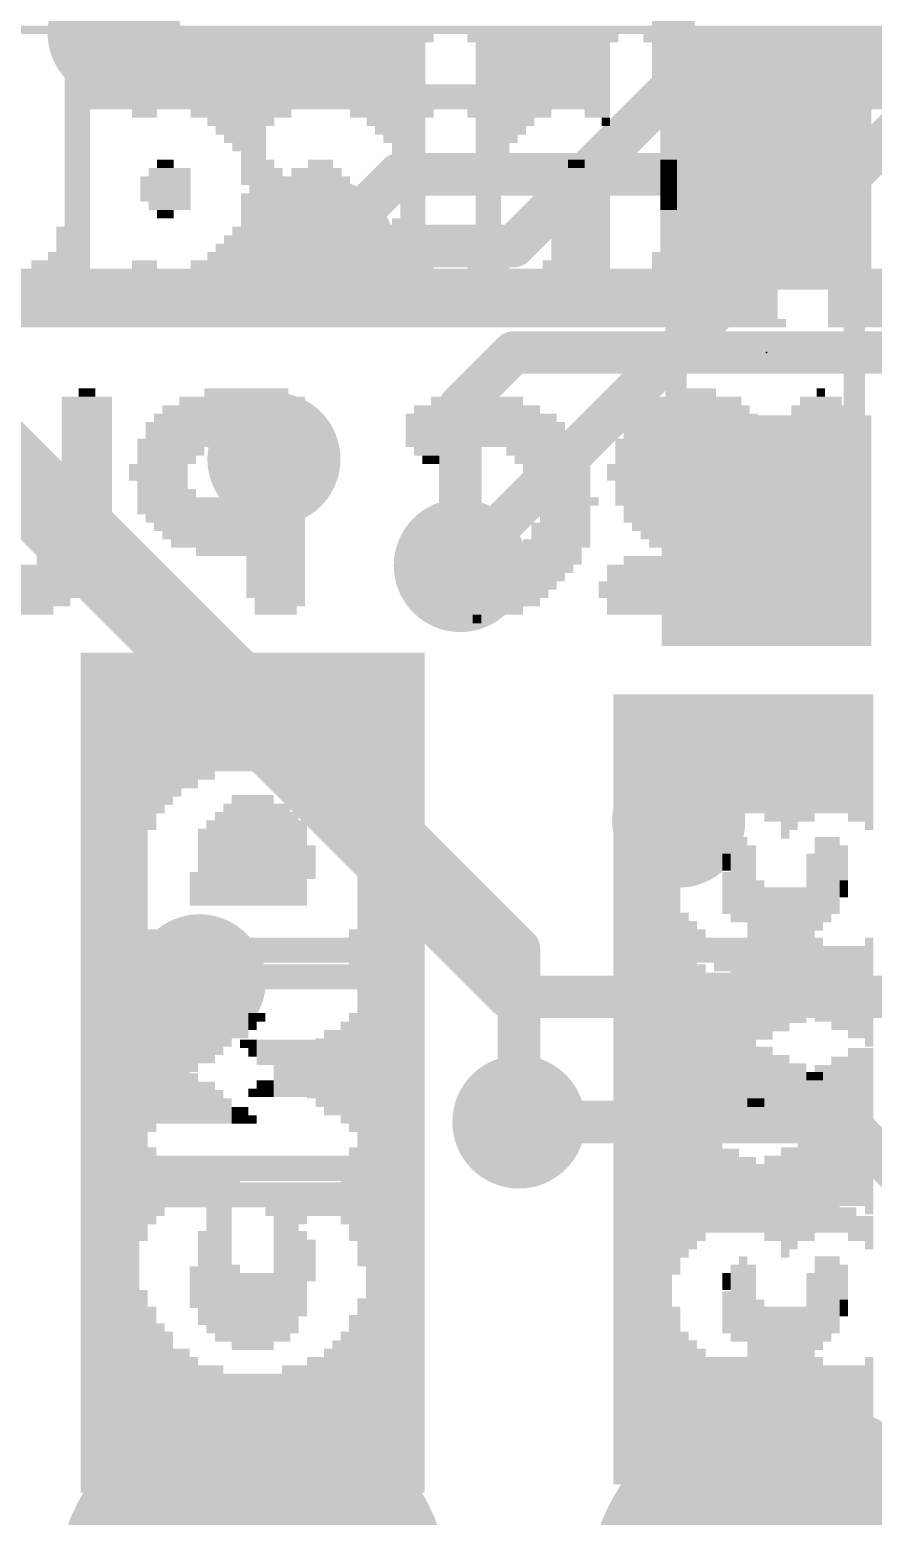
# Model space of a CAD drawing. Extents: x -31.8 to 54.9, y -15.3 to 25.5.
# Drawn here: x 5.29 to 9.31, y 1.64 to 8.73 of the extents above; entities that cross this region are included whole.
import ezdxf

# ---------------------------------------------------------------- set-up
doc = ezdxf.new("R2010")
doc.units = 0
for name, color, linetype in [('1', 12, 'CONTINUOUS'), ('16', 132, 'CONTINUOUS'), ('17', 110, 'CONTINUOUS'), ('18', 110, 'CONTINUOUS'), ('21', 41, 'CONTINUOUS'), ('22', 40, 'CONTINUOUS'), ('23', 53, 'CONTINUOUS'), ('51', 53, 'CONTINUOUS')]:
    doc.layers.add(name, color=color, linetype=linetype)

# ---------------------------------------------------------------- blocks, each defined once
blk = doc.blocks.new('ROUNDP')
at = {"const_width": 0.5}
blk.add_lwpolyline([(0, -0.25, 1), (0, 0.25, 1), (0, -0.25)], format="xyb", dxfattribs=at)
blk = doc.blocks.new('RECT')
blk.add_solid([(-0.5, -0.5), (0.5, -0.5), (-0.5, 0.5), (0.5, 0.5)])
blk = doc.blocks.new('ROUNDV')
at = {"const_width": 0.5}
blk.add_lwpolyline([(0, -0.25, 1), (0, 0.25, 1), (0, -0.25)], format="xyb", dxfattribs=at)

msp = doc.modelspace()

# ---------------------------------------------------------------- linework, layer by layer
at = {"layer": '1', "const_width": 0.2032}
for points in [[(6.7056, 7.6962), (7.0476, 8.0382)], [(8.8011, 8.0382), (7.0476, 8.0382)], [(7.5946, 7.1882), (7.3406, 6.9342)], [(7.5946, 7.1882), (10.414, 7.1882)], [(7.3406, 6.1722), (7.3406, 6.9342)], [(5.08, 6.604), (7.5692, 4.1148)], [(7.5692, 4.1148), (11.1252, 4.1148)], [(7.62, 3.5179), (9.1821, 3.5179)], [(9.1821, 3.5179), (11.43, 1.27)]]:
    msp.add_lwpolyline(points, dxfattribs=at)
at = {"layer": '1', "const_width": 0.1016}
for points in [[(7.0476, 8.089, 1), (7.0476, 7.9874)], [(7.0835, 8.0023, 1), (7.0117, 8.0741)], [(8.8011, 7.9874, 1), (8.8011, 8.089)], [(6.6697, 7.7321, 1), (6.7415, 7.6603)], [(7.5946, 7.239, 1), (7.5946, 7.1374)], [(7.6305, 7.1523, 1), (7.5587, 7.2241)], [(7.3914, 6.9342, 1), (7.2898, 6.9342)], [(7.3047, 6.9701, 1), (7.3765, 6.8983)], [(7.2898, 6.1722, 1), (7.3914, 6.1722)], [(7.5692, 4.1656, 1), (7.5692, 4.064)], [(7.5333, 4.0789, 1), (7.6051, 4.1507)], [(7.62, 3.5687, 1), (7.62, 3.4671)], [(9.218, 3.5538, 1), (9.1462, 3.482)], [(9.1821, 3.4671, 1), (9.1821, 3.5687)]]:
    msp.add_lwpolyline(points, format="xyb", dxfattribs=at)
at = {"layer": '16'}
for points, const_width in [([(8.3566, 8.4582), (8.3566, 10.5156)], 0.2032), ([(9.652, 8.4836), (7.3406, 6.1722)], 0.2032), ([(7.5946, 7.6962), (8.3566, 8.4582)], 0.2032), ([(6.7056, 7.6962), (7.5946, 7.6962)], 0.2032), ([(4.572, 7.3914), (7.62, 4.3434)], 0.2032), ([(7.62, 4.3434), (7.62, 3.5179)], 0.2032), ([(8.89, 1.27), (10.414, 2.794)], 0.508)]:
    msp.add_lwpolyline(points, dxfattribs=dict(at, const_width=const_width))
at = {"layer": '16', "const_width": 0.1016}
for points in [[(8.3925, 8.4223, 1), (8.3207, 8.4941)], [(8.3058, 8.4582, 1), (8.4074, 8.4582)], [(6.7056, 7.747, 1), (6.7056, 7.6454)], [(7.5587, 7.7321, 1), (7.6305, 7.6603)], [(7.5946, 7.6454, 1), (7.5946, 7.747)], [(7.3047, 6.2081, 1), (7.3765, 6.1363)], [(7.6708, 4.3434, 1), (7.5692, 4.3434)], [(7.5841, 4.3075, 1), (7.6559, 4.3793)], [(7.5692, 3.5179, 1), (7.6708, 3.5179)]]:
    msp.add_lwpolyline(points, format="xyb", dxfattribs=at)
at = {"layer": '23'}
msp.add_point((8.8011, 7.1882), dxfattribs=at)
at = {"layer": '51', "const_width": 0.1016}
for points in [[(8.3691, 6.8322), (8.3691, 7.5442)], [(9.2201, 6.8322), (9.2201, 7.5442)]]:
    msp.add_lwpolyline(points, dxfattribs=at)
at = {"layer": '51', "const_width": 0.0508}
for points in [[(8.3945, 7.5442, 1), (8.3437, 7.5442)], [(9.2455, 7.5442, 1), (9.1947, 7.5442)], [(8.3437, 6.8322, 1), (8.3945, 6.8322)], [(9.1947, 6.8322, 1), (9.2455, 6.8322)]]:
    msp.add_lwpolyline(points, format="xyb", dxfattribs=at)

# ---------------------------------------------------------------- block references
at = {"layer": '1', "xscale": 1.1, "rotation": 90}
for p in [(8.8011, 8.0382), (8.8011, 6.3382)]:
    msp.add_blockref('RECT', p, dxfattribs=at)
at = {"layer": '17', "xscale": 1.8796, "yscale": 1.8796, "rotation": 90}
for p in [(6.35, 1.27), (6.35, 1.27), (8.89, 1.27), (8.89, 1.27)]:
    msp.add_blockref('ROUNDP', p, dxfattribs=at)
at = {"layer": '18', "xscale": 0.635, "yscale": 0.635}
for p in [(5.6896, 8.7122), (5.6896, 8.7122), (6.7056, 7.6962), (6.7056, 7.6962), (6.4516, 6.6802), (6.4516, 6.6802), (7.3406, 6.1722), (7.3406, 6.1722), (8.382, 4.953), (8.382, 4.953), (6.096, 4.191), (6.096, 4.191), (7.62, 3.5179), (7.62, 3.5179)]:
    msp.add_blockref('ROUNDV', p, dxfattribs=at)
at = {"layer": '21', "yscale": 0.04, "rotation": 90}
for p, xscale in [((5.55, 3.817), 3.88), ((5.59, 3.817), 3.88), ((5.63, 3.817), 3.88), ((5.67, 3.817), 3.88), ((5.71, 3.817), 3.88), ((5.75, 3.817), 3.88), ((5.79, 3.817), 3.88), ((5.83, 4.357), 2.8), ((5.87, 5.377), 0.76), ((5.91, 5.417), 0.68), ((5.95, 5.437), 0.64), ((5.99, 5.457), 0.6), ((6.03, 5.477), 0.56), ((6.07, 5.497), 0.52), ((6.11, 5.517), 0.48), ((6.15, 5.517), 0.48), ((6.19, 5.537), 0.44), ((6.23, 5.537), 0.44), ((6.27, 5.537), 0.44), ((6.31, 5.537), 0.44), ((6.35, 5.537), 0.44), ((6.39, 5.537), 0.44), ((6.43, 5.537), 0.44), ((6.47, 5.537), 0.44), ((6.51, 5.537), 0.44), ((6.55, 5.517), 0.48), ((6.59, 5.517), 0.48), ((6.63, 5.497), 0.52), ((6.67, 5.497), 0.52), ((6.71, 5.477), 0.56), ((6.75, 5.457), 0.6), ((6.79, 5.437), 0.64), ((6.83, 5.397), 0.72), ((6.87, 5.337), 0.84), ((6.91, 3.817), 3.88), ((6.95, 3.817), 3.88), ((6.99, 3.817), 3.88), ((7.03, 3.817), 3.88), ((7.07, 3.817), 3.88), ((7.11, 3.817), 3.88), ((7.15, 3.817), 3.88), ((8.09, 3.737), 3.64), ((8.13, 3.737), 3.64), ((8.17, 3.737), 3.64), ((8.21, 3.737), 3.64), ((8.25, 3.737), 3.64), ((8.29, 3.737), 3.64), ((8.33, 3.737), 3.64), ((8.37, 5.197), 0.72), ((8.41, 5.257), 0.6), ((8.45, 5.277), 0.56), ((8.49, 5.297), 0.52), ((8.53, 5.317), 0.48), ((8.57, 5.317), 0.48), ((8.61, 5.337), 0.44), ((8.65, 5.337), 0.44), ((8.69, 5.337), 0.44), ((8.73, 5.337), 0.44), ((8.77, 5.317), 0.48), ((8.81, 5.317), 0.48), ((8.85, 5.297), 0.52), ((8.89, 5.277), 0.56), ((8.93, 5.317), 0.48), ((8.97, 5.317), 0.48), ((9.01, 5.337), 0.44), ((9.05, 5.337), 0.44), ((9.09, 5.337), 0.44), ((9.13, 5.337), 0.44), ((9.17, 5.337), 0.44), ((9.21, 5.337), 0.44), ((9.25, 5.337), 0.44), ((9.29, 5.317), 0.48), ((6.23, 4.857), 0.36), ((6.27, 4.877), 0.4), ((6.31, 4.877), 0.4), ((6.35, 4.877), 0.4), ((6.39, 4.877), 0.4), ((6.43, 4.877), 0.4), ((6.47, 4.857), 0.36), ((6.51, 4.857), 0.36), ((6.19, 4.837), 0.32), ((6.55, 4.837), 0.32), ((6.11, 4.797), 0.24), ((6.15, 4.817), 0.28), ((6.59, 4.817), 0.28), ((6.63, 4.757), 0.16), ((8.65, 4.737), 0.2), ((8.69, 4.737), 0.28), ((8.73, 4.697), 0.28), ((9.05, 4.717), 0.32), ((9.09, 4.737), 0.28), ((9.13, 4.737), 0.28), ((9.17, 4.737), 0.2), ((8.61, 4.757), 0.08), ((9.01, 4.417), 0.76), ((8.37, 3.737), 1.8), ((8.77, 4.397), 0.48), ((8.81, 4.377), 0.52), ((8.85, 4.377), 0.52), ((8.89, 4.357), 0.56), ((8.93, 4.357), 0.56), ((8.97, 4.337), 0.6), ((8.41, 4.377), 0.28), ((8.45, 4.377), 0.2), ((8.73, 4.317), 0.32), ((5.87, 4.357), 0.16), ((5.91, 4.337), 0.12), ((5.95, 4.337), 0.12), ((5.99, 4.337), 0.12), ((6.03, 4.337), 0.12), ((6.07, 4.337), 0.12), ((6.11, 4.337), 0.12), ((6.15, 4.337), 0.12), ((6.19, 4.337), 0.12), ((6.23, 4.337), 0.12), ((6.27, 4.337), 0.12), ((6.31, 4.337), 0.12), ((6.35, 4.337), 0.12), ((6.39, 4.337), 0.12), ((6.43, 4.337), 0.12), ((6.47, 4.337), 0.12), ((6.51, 4.337), 0.12), ((6.55, 4.337), 0.12), ((6.59, 4.337), 0.12), ((6.63, 4.337), 0.12), ((6.67, 4.337), 0.12), ((6.71, 4.337), 0.12), ((6.75, 4.337), 0.12), ((6.79, 4.337), 0.12), ((6.83, 4.357), 0.16), ((6.87, 4.337), 0.2), ((8.49, 4.357), 0.16), ((8.53, 4.337), 0.12), ((8.57, 4.317), 0.16), ((8.61, 4.317), 0.16), ((8.65, 4.297), 0.2), ((8.69, 4.297), 0.2), ((9.05, 4.197), 0.4), ((9.29, 4.137), 0.52), ((9.09, 4.177), 0.36), ((9.13, 4.157), 0.4), ((9.17, 4.157), 0.4), ((9.21, 4.137), 0.44), ((9.25, 4.137), 0.44), ((5.87, 3.837), 0.48), ((6.87, 3.837), 0.48), ((5.91, 3.837), 0.4), ((5.95, 3.857), 0.36), ((5.99, 3.857), 0.36), ((6.03, 3.877), 0.32), ((6.07, 3.897), 0.28), ((6.11, 3.917), 0.24), ((6.15, 3.917), 0.24), ((6.19, 3.937), 0.2), ((6.23, 3.957), 0.16), ((6.27, 3.977), 0.12), ((6.31, 3.977), 0.12), ((6.35, 3.997), 0.08), ((6.39, 4.017), 0.04), ((6.79, 3.817), 0.36), ((6.83, 3.817), 0.44), ((8.41, 3.737), 0.6), ((8.45, 3.737), 0.6), ((8.49, 3.737), 0.52), ((8.53, 3.737), 0.52), ((8.57, 3.757), 0.48), ((6.67, 3.777), 0.28), ((6.71, 3.797), 0.32), ((6.75, 3.797), 0.32), ((8.61, 3.737), 0.44), ((8.65, 3.757), 0.4), ((8.69, 3.737), 0.36), ((8.73, 3.757), 0.32), ((6.55, 3.737), 0.2), ((6.59, 3.737), 0.2), ((6.63, 3.757), 0.24), ((8.77, 3.737), 0.28), ((8.81, 3.737), 0.28), ((8.85, 3.737), 0.2), ((8.89, 3.737), 0.2), ((6.51, 3.717), 0.16), ((8.93, 3.737), 0.12), ((8.97, 3.737), 0.12), ((6.39, 3.677), 0.08), ((6.43, 3.677), 0.08), ((6.47, 3.697), 0.12), ((9.01, 3.737), 0.04), ((9.05, 3.737), 0.04), ((6.35, 3.657), 0.04), ((9.21, 3.337), 0.44), ((9.25, 3.337), 0.44), ((9.29, 3.337), 0.52), ((9.05, 3.297), 0.36), ((9.09, 3.297), 0.36), ((9.13, 3.317), 0.4), ((9.17, 3.317), 0.4), ((8.97, 3.257), 0.36), ((9.01, 3.277), 0.32), ((5.87, 3.237), 0.32), ((5.91, 3.257), 0.2), ((5.95, 3.277), 0.16), ((5.99, 3.277), 0.16), ((6.03, 3.277), 0.16), ((6.07, 3.277), 0.16), ((6.11, 3.257), 0.2), ((6.15, 2.997), 0.72), ((6.19, 2.977), 0.76), ((6.23, 2.977), 0.76), ((6.27, 3.277), 0.16), ((6.31, 3.297), 0.12), ((6.35, 3.297), 0.12), ((6.39, 3.297), 0.12), ((6.43, 3.297), 0.12), ((6.47, 3.297), 0.12), ((6.51, 3.297), 0.12), ((6.55, 3.297), 0.12), ((6.59, 3.297), 0.12), ((6.63, 3.297), 0.12), ((6.67, 3.297), 0.12), ((6.71, 3.297), 0.12), ((6.75, 3.297), 0.12), ((6.79, 3.277), 0.16), ((6.83, 3.277), 0.24), ((6.87, 3.237), 0.32), ((8.81, 3.217), 0.28), ((8.85, 3.197), 0.32), ((8.89, 3.197), 0.4), ((8.93, 3.237), 0.32), ((8.65, 3.197), 0.16), ((8.69, 3.197), 0.16), ((8.73, 3.217), 0.2), ((8.77, 3.197), 0.24), ((8.41, 3.097), 0.28), ((8.45, 3.097), 0.2), ((8.49, 3.117), 0.16), ((8.53, 3.137), 0.12), ((8.57, 3.157), 0.16), ((8.61, 3.177), 0.12), ((6.11, 2.857), 0.28), ((6.47, 2.797), 0.4), ((6.51, 2.797), 0.4), ((6.55, 2.817), 0.36), ((6.59, 2.837), 0.32), ((6.63, 2.857), 0.2), ((6.27, 2.697), 0.28), ((8.65, 2.737), 0.2), ((8.69, 2.737), 0.28), ((8.73, 2.697), 0.28), ((9.05, 2.717), 0.32), ((9.09, 2.737), 0.28), ((9.13, 2.737), 0.28), ((9.17, 2.737), 0.2), ((6.31, 2.677), 0.24), ((6.35, 2.677), 0.24), ((6.39, 2.677), 0.24), ((6.43, 2.677), 0.24), ((8.61, 2.757), 0.08), ((9.01, 2.357), 0.88), ((5.83, 2.297), 0.84), ((5.87, 2.257), 0.76), ((6.87, 2.277), 0.8), ((8.37, 2.277), 0.72), ((8.77, 2.277), 0.72), ((8.81, 2.277), 0.72), ((8.85, 2.277), 0.72), ((8.89, 2.277), 0.72), ((8.93, 2.277), 0.72), ((8.97, 2.277), 0.72), ((5.91, 2.217), 0.68), ((6.83, 2.237), 0.72), ((5.95, 2.197), 0.64), ((6.79, 2.197), 0.64), ((8.41, 2.217), 0.6), ((5.99, 2.157), 0.56), ((6.03, 2.157), 0.56), ((6.71, 2.157), 0.56), ((6.75, 2.177), 0.6), ((8.45, 2.197), 0.56), ((8.49, 2.177), 0.52), ((8.73, 2.197), 0.56), ((6.07, 2.137), 0.52), ((6.11, 2.117), 0.48), ((6.15, 2.117), 0.48), ((6.19, 2.117), 0.48), ((6.51, 2.117), 0.48), ((6.55, 2.117), 0.48), ((6.59, 2.117), 0.48), ((6.63, 2.137), 0.52), ((6.67, 2.137), 0.52), ((8.53, 2.157), 0.48), ((8.57, 2.157), 0.48), ((8.61, 2.157), 0.48), ((8.65, 2.157), 0.48), ((8.69, 2.157), 0.48), ((9.05, 2.157), 0.48), ((9.09, 2.137), 0.44), ((9.13, 2.137), 0.44), ((9.17, 2.137), 0.44), ((9.21, 2.137), 0.44), ((9.25, 2.137), 0.44), ((9.29, 2.157), 0.48), ((6.23, 2.097), 0.44), ((6.27, 2.097), 0.44), ((6.31, 2.097), 0.44), ((6.35, 2.097), 0.44), ((6.39, 2.097), 0.44), ((6.43, 2.097), 0.44), ((6.47, 2.097), 0.44)]:
    msp.add_blockref('RECT', p, dxfattribs=dict(at, xscale=xscale))
at = {"layer": '22', "yscale": 0.04}
for p, xscale, rotation in [((12.754, 8.728), 24.76, 180), ((6.314, 8.688), 1.8, 180), ((6.294, 8.648), 1.76, 180), ((7.734, 8.688), 0.72, 180), ((7.734, 8.648), 0.64, 180), ((15.034, 8.688), 13.64, 180), ((9.614, 8.648), 2.72, 180), ((6.314, 8.608), 1.72, 180), ((6.314, 8.568), 1.72, 180), ((7.734, 8.608), 0.64, 180), ((7.734, 8.568), 0.64, 180), ((9.594, 8.608), 2.6, 180), ((9.554, 8.568), 2.52, 180), ((6.314, 8.528), 1.72, 180), ((7.734, 8.528), 0.64, 180), ((9.534, 8.528), 2.48, 180), ((6.314, 8.488), 1.72, 180), ((6.754, 8.448), 2.6, 180), ((7.734, 8.488), 0.64, 180), ((9.514, 8.488), 2.44, 180), ((9.534, 8.448), 2.48, 180), ((6.754, 8.408), 2.6, 180), ((6.754, 8.368), 2.6, 180), ((9.534, 8.408), 2.48, 180), ((9.554, 8.368), 2.52, 180), ((5.514, 8.328), 0.12, 180), ((5.514, 8.288), 0.12, 180), ((5.834, 8.328), 0.12, 180), ((6.294, 8.328), 0.48, 180), ((6.294, 8.288), 0.32, 180), ((7.014, 8.328), 0.4, 180), ((7.034, 8.288), 0.28, 180), ((7.574, 8.328), 0.4, 180), ((7.554, 8.288), 0.28, 180), ((7.994, 8.328), 0.12, 180), ((8.034, 8.288), 0.04, 180), ((8.454, 8.328), 0.32, 180), ((8.414, 8.288), 0.24, 180), ((8.834, 8.328), 0.12, 180), ((9.174, 8.328), 0.16, 180), ((9.174, 8.288), 0.16, 180), ((5.514, 8.248), 0.12, 180), ((5.514, 8.208), 0.12, 180), ((6.294, 8.248), 0.24, 180), ((6.314, 8.208), 0.2, 180), ((7.054, 8.248), 0.24, 180), ((7.074, 8.208), 0.2, 180), ((7.534, 8.248), 0.24, 180), ((7.514, 8.208), 0.2, 180), ((8.394, 8.248), 0.2, 180), ((8.374, 8.208), 0.16, 180), ((9.174, 8.248), 0.16, 180), ((9.174, 8.208), 0.16, 180), ((5.514, 8.168), 0.12, 180), ((6.334, 8.168), 0.16, 180), ((7.094, 8.168), 0.16, 180), ((7.494, 8.168), 0.16, 180), ((8.354, 8.168), 0.12, 180), ((9.174, 8.168), 0.16, 180), ((5.514, 8.128), 0.12, 180), ((5.514, 8.088), 0.12, 180), ((5.934, 8.088), 0.08, 180), ((6.354, 8.128), 0.12, 180), ((6.374, 8.088), 0.16, 180), ((6.674, 8.088), 0.12, 180), ((7.094, 8.128), 0.16, 180), ((7.114, 8.088), 0.12, 180), ((7.494, 8.128), 0.16, 180), ((7.474, 8.088), 0.12, 180), ((7.894, 8.088), 0.08, 180), ((8.354, 8.128), 0.12, 180), ((8.334, 8.088), 0.08, 180), ((8.754, 8.088), 0.12, 180), ((9.174, 8.128), 0.16, 180), ((9.174, 8.088), 0.16, 180), ((5.514, 8.048), 0.12, 180), ((5.514, 8.008), 0.12, 180), ((5.934, 8.008), 0.24, 180), ((5.954, 8.048), 0.2, 180), ((6.394, 8.048), 0.2, 180), ((6.554, 8.008), 0.52, 180), ((6.654, 8.048), 0.24, 180), ((7.114, 8.048), 0.12, 180), ((7.114, 8.008), 0.12, 180), ((7.474, 8.048), 0.12, 180), ((7.474, 8.008), 0.12, 180), ((7.894, 8.008), 0.24, 180), ((7.914, 8.048), 0.2, 180), ((8.334, 8.048), 0.08, 180), ((8.334, 8.008), 0.08, 180), ((8.734, 8.008), 0.24, 180), ((8.754, 8.048), 0.2, 180), ((9.174, 8.048), 0.16, 180), ((9.174, 8.008), 0.16, 180), ((5.514, 7.968), 0.12, 180), ((5.514, 7.928), 0.12, 180), ((5.934, 7.968), 0.24, 180), ((5.934, 7.928), 0.24, 180), ((6.554, 7.928), 0.52, 180), ((6.574, 7.968), 0.48, 180), ((7.114, 7.968), 0.12, 180), ((7.114, 7.928), 0.12, 180), ((7.474, 7.968), 0.12, 180), ((7.474, 7.928), 0.12, 180), ((7.914, 7.968), 0.28, 180), ((7.914, 7.928), 0.28, 180), ((8.334, 7.968), 0.08, 180), ((8.334, 7.928), 0.08, 180), ((8.734, 7.968), 0.24, 180), ((8.734, 7.928), 0.24, 180), ((9.174, 7.968), 0.16, 180), ((9.174, 7.928), 0.16, 180), ((5.514, 7.888), 0.12, 180), ((5.954, 7.888), 0.2, 180), ((6.534, 7.888), 0.48, 180), ((7.114, 7.888), 0.12, 180), ((7.474, 7.888), 0.12, 180), ((7.914, 7.888), 0.28, 180), ((8.334, 7.888), 0.08, 180), ((8.734, 7.888), 0.16, 180), ((9.174, 7.888), 0.16, 180), ((5.514, 7.848), 0.12, 180), ((5.514, 7.808), 0.12, 180), ((5.934, 7.848), 0.08, 180), ((6.374, 7.848), 0.16, 180), ((6.354, 7.808), 0.12, 180), ((6.674, 7.848), 0.12, 180), ((7.094, 7.808), 0.16, 180), ((7.114, 7.848), 0.12, 180), ((7.474, 7.848), 0.12, 180), ((7.474, 7.808), 0.12, 180), ((7.914, 7.848), 0.28, 180), ((7.914, 7.808), 0.28, 180), ((8.354, 7.848), 0.12, 180), ((8.354, 7.808), 0.12, 180), ((9.174, 7.848), 0.16, 180), ((9.174, 7.808), 0.16, 180), ((5.494, 7.768), 0.16, 180), ((5.494, 7.728), 0.16, 180), ((6.314, 7.728), 0.2, 180), ((6.334, 7.768), 0.16, 180), ((7.074, 7.728), 0.2, 180), ((7.094, 7.768), 0.16, 180), ((7.474, 7.768), 0.12, 180), ((7.474, 7.728), 0.12, 180), ((7.914, 7.768), 0.28, 180), ((7.914, 7.728), 0.28, 180), ((8.374, 7.768), 0.16, 180), ((8.374, 7.728), 0.16, 180), ((9.174, 7.768), 0.16, 180), ((9.174, 7.728), 0.16, 180), ((5.474, 7.648), 0.2, 180), ((5.494, 7.688), 0.16, 180), ((6.294, 7.648), 0.32, 180), ((6.294, 7.688), 0.24, 180), ((7.034, 7.648), 0.28, 180), ((7.054, 7.688), 0.24, 180), ((7.474, 7.688), 0.12, 180), ((7.474, 7.648), 0.12, 180), ((7.914, 7.688), 0.28, 180), ((7.914, 7.648), 0.28, 180), ((8.414, 7.648), 0.32, 180), ((8.394, 7.688), 0.2, 180), ((9.174, 7.688), 0.16, 180), ((9.174, 7.648), 0.16, 180), ((4.614, 7.568), 8.48, 180), ((5.434, 7.608), 0.28, 180), ((5.834, 7.608), 0.12, 180), ((6.294, 7.608), 0.48, 180), ((7.014, 7.608), 0.4, 180), ((7.474, 7.608), 0.2, 180), ((7.894, 7.608), 0.32, 180), ((8.554, 7.608), 0.6, 180), ((9.174, 7.608), 0.16, 180), ((12.734, 7.568), 7.28, 180), ((4.614, 7.528), 8.48, 180), ((12.734, 7.528), 7.28, 180), ((4.614, 7.488), 8.48, 180), ((4.614, 7.448), 8.48, 180), ((12.734, 7.488), 7.28, 180), ((12.734, 7.448), 7.28, 180), ((4.614, 7.408), 8.48, 180), ((4.614, 7.368), 8.48, 180), ((12.734, 7.408), 7.28, 180), ((12.734, 7.368), 7.28, 180), ((4.634, 7.328), 8.52, 180), ((12.734, 7.328), 7.28, 180), ((5.56, 6.957), 0.24, 180), ((5.56, 6.997), 0.08, 180), ((6.3, 6.957), 0.6, 180), ((6.32, 6.997), 0.4, 180), ((7.42, 6.957), 0.44, 180), ((7.42, 6.997), 0.2, 180), ((8.46, 6.957), 0.44, 180), ((8.44, 6.997), 0.24, 180), ((9.06, 6.957), 0.2, 180), ((9.06, 6.997), 0.04, 180), ((5.56, 6.917), 0.24, 180), ((5.56, 6.877), 0.24, 180), ((6.24, 6.877), 0.72, 180), ((6.26, 6.917), 0.68, 180), ((7.44, 6.877), 0.72, 180), ((7.42, 6.917), 0.6, 180), ((8.46, 6.877), 0.6, 180), ((8.46, 6.917), 0.52, 180), ((9.06, 6.917), 0.28, 180), ((9.06, 6.877), 0.28, 180), ((5.56, 6.837), 0.24, 180), ((5.56, 6.797), 0.24, 180), ((6.22, 6.837), 0.76, 180), ((6.22, 6.797), 0.76, 180), ((7.46, 6.837), 0.76, 180), ((7.48, 6.797), 0.8, 180), ((8.46, 6.837), 0.68, 180), ((8.46, 6.797), 0.68, 180), ((9.06, 6.837), 0.28, 180), ((9.06, 6.797), 0.28, 180), ((5.56, 6.757), 0.24, 180), ((5.56, 6.717), 0.24, 180), ((6.2, 6.757), 0.8, 180), ((5.96, 6.717), 0.32, 180), ((6.46, 6.717), 0.28, 180), ((7.48, 6.757), 0.8, 180), ((7.22, 6.717), 0.2, 180), ((7.74, 6.717), 0.36, 180), ((8.46, 6.757), 0.76, 180), ((8.22, 6.717), 0.28, 180), ((8.68, 6.717), 0.32, 180), ((9.06, 6.757), 0.28, 180), ((9.06, 6.717), 0.28, 180), ((5.56, 6.677), 0.24, 180), ((5.94, 6.677), 0.28, 180), ((6.46, 6.677), 0.28, 180), ((7.2, 6.677), 0.08, 180), ((7.76, 6.677), 0.32, 180), ((8.22, 6.677), 0.28, 180), ((8.7, 6.677), 0.28, 180), ((9.06, 6.677), 0.28, 180), ((5.56, 6.637), 0.24, 180), ((5.56, 6.597), 0.24, 180), ((5.9, 6.637), 0.28, 180), ((5.9, 6.597), 0.28, 180), ((6.46, 6.637), 0.28, 180), ((6.46, 6.597), 0.28, 180), ((7.8, 6.637), 0.32, 180), ((7.82, 6.597), 0.28, 180), ((8.18, 6.637), 0.28, 180), ((8.18, 6.597), 0.28, 180), ((8.7, 6.637), 0.28, 180), ((8.72, 6.597), 0.24, 180), ((9.06, 6.637), 0.28, 180), ((9.06, 6.597), 0.28, 180), ((5.56, 6.557), 0.24, 180), ((5.56, 6.517), 0.24, 180), ((5.92, 6.557), 0.24, 180), ((5.94, 6.517), 0.28, 180), ((6.46, 6.557), 0.28, 180), ((6.46, 6.517), 0.28, 180), ((7.82, 6.557), 0.28, 180), ((7.84, 6.517), 0.24, 180), ((8.22, 6.557), 0.28, 180), ((8.24, 6.517), 0.32, 180), ((8.72, 6.557), 0.24, 180), ((8.72, 6.517), 0.24, 180), ((9.06, 6.557), 0.28, 180), ((9.06, 6.517), 0.28, 180), ((5.56, 6.477), 0.24, 180), ((5.56, 6.437), 0.24, 180), ((6.2, 6.477), 0.8, 180), ((6.2, 6.437), 0.8, 180), ((7.86, 6.477), 0.28, 180), ((7.84, 6.437), 0.24, 180), ((8.26, 6.477), 0.36, 180), ((8.3, 6.437), 0.36, 180), ((9.06, 6.477), 0.28, 180), ((9.06, 6.437), 0.28, 180), ((5.56, 6.397), 0.24, 180), ((6.22, 6.397), 0.76, 180), ((7.84, 6.397), 0.24, 180), ((8.34, 6.397), 0.44, 180), ((9.06, 6.397), 0.28, 180), ((5.54, 6.357), 0.28, 180), ((5.54, 6.317), 0.28, 180), ((6.24, 6.357), 0.72, 180), ((6.26, 6.317), 0.68, 180), ((7.82, 6.357), 0.28, 180), ((7.82, 6.317), 0.28, 180), ((8.38, 6.357), 0.44, 180), ((8.44, 6.317), 0.48, 180), ((9.06, 6.357), 0.28, 180), ((9.06, 6.317), 0.28, 180), ((5.52, 6.237), 0.32, 180), ((5.54, 6.277), 0.28, 180), ((6.28, 6.277), 0.64, 180), ((6.34, 6.237), 0.52, 180), ((7.2, 6.237), 0.16, 180), ((7.76, 6.237), 0.32, 180), ((7.8, 6.277), 0.32, 180), ((8.48, 6.277), 0.48, 180), ((8.54, 6.237), 0.44, 180), ((9.06, 6.277), 0.28, 180), ((9.06, 6.237), 0.28, 180), ((5.24, 6.157), 0.8, 180), ((5.48, 6.197), 0.32, 180), ((6.46, 6.197), 0.28, 180), ((6.46, 6.157), 0.28, 180), ((7.48, 6.157), 0.8, 180), ((7.24, 6.197), 0.24, 180), ((7.72, 6.197), 0.4, 180), ((8.44, 6.157), 0.8, 180), ((8.46, 6.197), 0.68, 180), ((9.06, 6.197), 0.28, 180), ((9.06, 6.157), 0.28, 180), ((5.22, 6.117), 0.76, 180), ((6.46, 6.117), 0.28, 180), ((7.46, 6.117), 0.76, 180), ((8.44, 6.117), 0.8, 180), ((9.06, 6.117), 0.28, 180), ((5.22, 6.077), 0.68, 180), ((5.22, 6.037), 0.6, 180), ((6.46, 6.077), 0.28, 180), ((6.46, 6.037), 0.28, 180), ((7.44, 6.077), 0.72, 180), ((7.42, 6.037), 0.68, 180), ((8.42, 6.077), 0.84, 180), ((8.42, 6.037), 0.84, 180), ((9.06, 6.077), 0.28, 180), ((9.06, 6.037), 0.28, 180), ((5.22, 5.997), 0.52, 180), ((5.22, 5.957), 0.36, 180), ((6.48, 5.997), 0.24, 180), ((6.46, 5.957), 0.2, 180), ((7.44, 5.997), 0.56, 180), ((7.44, 5.957), 0.4, 180), ((8.44, 5.997), 0.8, 180), ((8.42, 5.957), 0.76, 180), ((9.06, 5.997), 0.28, 180), ((9.06, 5.957), 0.2, 180), ((7.42, 5.917), 0.04, 180), ((5.55, 3.69), 3.88, 90), ((5.59, 3.69), 3.88, 90), ((5.63, 3.69), 3.88, 90), ((5.67, 3.69), 3.88, 90), ((5.71, 3.69), 3.88, 90), ((5.75, 3.69), 3.88, 90), ((5.79, 3.69), 3.88, 90), ((5.83, 5.21), 0.84, 90), ((5.87, 5.27), 0.72, 90), ((5.91, 5.31), 0.64, 90), ((5.95, 5.33), 0.6, 90), ((5.99, 5.35), 0.56, 90), ((6.03, 5.37), 0.52, 90), ((6.07, 5.37), 0.52, 90), ((6.11, 5.39), 0.48, 90), ((6.15, 5.39), 0.48, 90), ((6.19, 5.41), 0.44, 90), ((6.23, 5.41), 0.44, 90), ((6.27, 5.41), 0.44, 90), ((6.31, 5.41), 0.44, 90), ((6.35, 5.41), 0.44, 90), ((6.39, 5.41), 0.44, 90), ((6.43, 5.41), 0.44, 90), ((6.47, 5.41), 0.44, 90), ((6.51, 5.41), 0.44, 90), ((6.55, 5.39), 0.48, 90), ((6.59, 5.39), 0.48, 90), ((6.63, 5.37), 0.52, 90), ((6.67, 5.35), 0.56, 90), ((6.71, 5.33), 0.6, 90), ((6.75, 5.31), 0.64, 90), ((6.79, 5.29), 0.68, 90), ((6.83, 5.25), 0.76, 90), ((6.87, 4.23), 2.8, 90), ((6.91, 3.69), 3.88, 90), ((6.95, 3.69), 3.88, 90), ((6.99, 3.69), 3.88, 90), ((7.03, 3.69), 3.88, 90), ((7.07, 3.69), 3.88, 90), ((7.11, 3.69), 3.88, 90), ((7.15, 3.69), 3.88, 90), ((8.09, 3.61), 3.64, 90), ((8.13, 3.61), 3.64, 90), ((8.17, 3.61), 3.64, 90), ((8.21, 3.61), 3.64, 90), ((8.25, 3.61), 3.64, 90), ((8.29, 3.61), 3.64, 90), ((8.33, 3.61), 3.64, 90), ((8.37, 5.11), 0.64, 90), ((8.41, 5.15), 0.56, 90), ((8.45, 5.17), 0.52, 90), ((8.49, 5.19), 0.48, 90), ((8.53, 5.21), 0.44, 90), ((8.57, 5.21), 0.44, 90), ((8.61, 5.21), 0.44, 90), ((8.65, 5.21), 0.44, 90), ((8.69, 5.21), 0.44, 90), ((8.73, 5.21), 0.44, 90), ((8.77, 5.21), 0.44, 90), ((8.81, 5.19), 0.48, 90), ((8.85, 5.19), 0.48, 90), ((8.89, 5.15), 0.56, 90), ((8.93, 5.17), 0.52, 90), ((8.97, 5.19), 0.48, 90), ((9.01, 5.19), 0.48, 90), ((9.05, 5.21), 0.44, 90), ((9.09, 5.21), 0.44, 90), ((9.13, 5.21), 0.44, 90), ((9.17, 5.21), 0.44, 90), ((9.21, 5.19), 0.48, 90), ((9.25, 5.19), 0.48, 90), ((9.29, 5.17), 0.52, 90), ((6.19, 4.73), 0.36, 90), ((6.23, 4.73), 0.36, 90), ((6.27, 4.75), 0.4, 90), ((6.31, 4.75), 0.4, 90), ((6.35, 4.75), 0.4, 90), ((6.39, 4.75), 0.4, 90), ((6.43, 4.75), 0.4, 90), ((6.47, 4.73), 0.36, 90), ((6.11, 4.69), 0.28, 90), ((6.15, 4.71), 0.32, 90), ((6.51, 4.71), 0.32, 90), ((6.55, 4.69), 0.28, 90), ((6.59, 4.67), 0.24, 90), ((6.07, 4.63), 0.16, 90), ((8.61, 4.61), 0.2, 90), ((8.65, 4.61), 0.28, 90), ((8.69, 4.61), 0.28, 90), ((8.73, 4.59), 0.32, 90), ((9.05, 4.57), 0.28, 90), ((9.09, 4.61), 0.28, 90), ((9.13, 4.61), 0.2, 90), ((8.77, 4.29), 0.76, 90), ((9.17, 4.63), 0.08, 90), ((8.81, 4.21), 0.6, 90), ((8.85, 4.23), 0.56, 90), ((8.89, 4.23), 0.56, 90), ((8.93, 4.25), 0.52, 90), ((8.97, 4.25), 0.52, 90), ((9.01, 4.27), 0.48, 90), ((8.37, 4.05), 0.76, 90), ((8.41, 4.03), 0.64, 90), ((9.05, 4.19), 0.32, 90), ((5.83, 4.21), 0.2, 90), ((5.87, 4.23), 0.16, 90), ((5.91, 4.21), 0.12, 90), ((5.95, 4.21), 0.12, 90), ((5.99, 4.21), 0.12, 90), ((6.03, 4.21), 0.12, 90), ((6.07, 4.21), 0.12, 90), ((6.11, 4.21), 0.12, 90), ((6.15, 4.21), 0.12, 90), ((6.19, 4.21), 0.12, 90), ((6.23, 4.21), 0.12, 90), ((6.27, 4.21), 0.12, 90), ((6.31, 4.21), 0.12, 90), ((6.35, 4.21), 0.12, 90), ((6.39, 4.21), 0.12, 90), ((6.43, 4.21), 0.12, 90), ((6.47, 4.21), 0.12, 90), ((6.51, 4.21), 0.12, 90), ((6.55, 4.21), 0.12, 90), ((6.59, 4.21), 0.12, 90), ((6.63, 4.21), 0.12, 90), ((6.67, 4.21), 0.12, 90), ((6.71, 4.21), 0.12, 90), ((6.75, 4.21), 0.12, 90), ((6.79, 4.21), 0.12, 90), ((6.83, 4.23), 0.16, 90), ((8.45, 4.03), 0.56, 90), ((8.49, 4.01), 0.52, 90), ((8.73, 4.07), 0.4, 90), ((9.09, 4.17), 0.2, 90), ((9.13, 4.17), 0.2, 90), ((9.17, 4.19), 0.16, 90), ((9.21, 4.19), 0.16, 90), ((9.25, 4.21), 0.12, 90), ((9.29, 4.23), 0.16, 90), ((8.53, 4.01), 0.44, 90), ((8.57, 4.01), 0.44, 90), ((8.61, 4.03), 0.4, 90), ((8.65, 4.03), 0.4, 90), ((8.69, 4.05), 0.36, 90), ((5.83, 3.71), 0.48, 90), ((5.87, 3.69), 0.44, 90), ((6.31, 3.89), 0.04, 90), ((6.35, 3.87), 0.08, 90), ((6.39, 3.85), 0.12, 90), ((6.43, 3.85), 0.12, 90), ((6.47, 3.83), 0.16, 90), ((6.51, 3.81), 0.2, 90), ((6.55, 3.79), 0.24, 90), ((6.59, 3.79), 0.24, 90), ((6.63, 3.77), 0.28, 90), ((6.67, 3.75), 0.32, 90), ((6.71, 3.73), 0.36, 90), ((6.75, 3.73), 0.36, 90), ((6.79, 3.71), 0.4, 90), ((6.83, 3.71), 0.48, 90), ((5.91, 3.69), 0.36, 90), ((5.95, 3.67), 0.32, 90), ((5.99, 3.67), 0.32, 90), ((9.13, 3.63), 0.4, 90), ((9.17, 3.61), 0.44, 90), ((9.21, 3.63), 0.48, 90), ((9.25, 3.61), 0.52, 90), ((9.29, 3.61), 0.52, 90), ((6.03, 3.65), 0.28, 90), ((9.05, 3.63), 0.32, 90), ((9.09, 3.61), 0.36, 90), ((6.07, 3.63), 0.24, 90), ((6.11, 3.61), 0.2, 90), ((6.15, 3.61), 0.2, 90), ((8.89, 3.61), 0.2, 90), ((8.93, 3.61), 0.2, 90), ((8.97, 3.61), 0.28, 90), ((9.01, 3.61), 0.28, 90), ((6.19, 3.59), 0.16, 90), ((6.23, 3.57), 0.12, 90), ((8.73, 3.61), 0.04, 90), ((8.77, 3.61), 0.04, 90), ((8.81, 3.61), 0.12, 90), ((8.85, 3.61), 0.12, 90), ((6.27, 3.55), 0.08, 90), ((6.31, 3.55), 0.08, 90), ((6.35, 3.53), 0.04, 90), ((8.37, 3.17), 0.76, 90), ((8.41, 3.19), 0.64, 90), ((8.45, 3.19), 0.56, 90), ((8.49, 3.21), 0.52, 90), ((8.53, 3.21), 0.44, 90), ((8.57, 3.21), 0.44, 90), ((8.61, 3.19), 0.4, 90), ((8.65, 3.19), 0.4, 90), ((8.69, 3.17), 0.36, 90), ((8.73, 3.17), 0.36, 90), ((5.83, 3.11), 0.32, 90), ((5.87, 3.15), 0.24, 90), ((6.83, 3.11), 0.32, 90), ((8.77, 3.15), 0.32, 90), ((8.81, 3.13), 0.36, 90), ((8.85, 3.11), 0.32, 90), ((8.89, 3.07), 0.4, 90), ((5.91, 3.15), 0.16, 90), ((5.95, 3.17), 0.12, 90), ((5.99, 3.17), 0.12, 90), ((6.03, 3.17), 0.12, 90), ((6.07, 3.17), 0.12, 90), ((6.11, 3.17), 0.12, 90), ((6.15, 3.17), 0.12, 90), ((6.19, 3.17), 0.12, 90), ((6.23, 3.17), 0.12, 90), ((6.27, 3.17), 0.12, 90), ((6.31, 3.17), 0.12, 90), ((6.35, 3.17), 0.12, 90), ((6.39, 3.17), 0.12, 90), ((6.43, 3.15), 0.16, 90), ((6.47, 2.85), 0.76, 90), ((6.51, 2.85), 0.76, 90), ((6.55, 2.87), 0.72, 90), ((6.59, 3.13), 0.2, 90), ((6.63, 3.15), 0.16, 90), ((6.67, 3.15), 0.16, 90), ((6.71, 3.15), 0.16, 90), ((6.75, 3.15), 0.16, 90), ((6.79, 3.13), 0.2, 90), ((8.93, 3.07), 0.32, 90), ((8.97, 3.09), 0.28, 90), ((9.01, 3.07), 0.24, 90), ((9.05, 3.09), 0.2, 90), ((9.09, 3.07), 0.16, 90), ((9.13, 3.07), 0.16, 90), ((9.17, 3.05), 0.12, 90), ((9.21, 3.03), 0.16, 90), ((9.25, 3.01), 0.12, 90), ((9.29, 2.99), 0.16, 90), ((6.11, 2.71), 0.32, 90), ((6.15, 2.69), 0.36, 90), ((6.19, 2.67), 0.4, 90), ((6.23, 2.67), 0.4, 90), ((6.59, 2.73), 0.28, 90), ((6.07, 2.73), 0.2, 90), ((6.43, 2.57), 0.28, 90), ((8.61, 2.61), 0.2, 90), ((8.65, 2.61), 0.28, 90), ((8.69, 2.61), 0.28, 90), ((8.73, 2.59), 0.32, 90), ((9.05, 2.57), 0.28, 90), ((9.09, 2.61), 0.28, 90), ((9.13, 2.61), 0.2, 90), ((6.27, 2.55), 0.24, 90), ((6.31, 2.55), 0.24, 90), ((6.35, 2.55), 0.24, 90), ((6.39, 2.55), 0.24, 90), ((8.77, 2.23), 0.88, 90), ((9.17, 2.63), 0.08, 90), ((6.87, 2.17), 0.84, 90), ((5.83, 2.15), 0.8, 90), ((6.83, 2.13), 0.76, 90), ((8.81, 2.15), 0.72, 90), ((8.85, 2.15), 0.72, 90), ((8.89, 2.15), 0.72, 90), ((8.93, 2.15), 0.72, 90), ((8.97, 2.15), 0.72, 90), ((9.01, 2.15), 0.72, 90), ((5.87, 2.11), 0.72, 90), ((6.79, 2.09), 0.68, 90), ((8.37, 2.11), 0.64, 90), ((5.91, 2.07), 0.64, 90), ((5.95, 2.05), 0.6, 90), ((6.75, 2.07), 0.64, 90), ((8.41, 2.07), 0.56, 90), ((9.05, 2.07), 0.56, 90), ((5.99, 2.03), 0.56, 90), ((6.03, 2.01), 0.52, 90), ((6.07, 2.01), 0.52, 90), ((6.63, 2.01), 0.52, 90), ((6.67, 2.03), 0.56, 90), ((6.71, 2.03), 0.56, 90), ((8.45, 2.05), 0.52, 90), ((8.49, 2.03), 0.48, 90), ((8.73, 2.03), 0.48, 90), ((9.09, 2.03), 0.48, 90), ((9.13, 2.03), 0.48, 90), ((9.17, 2.03), 0.48, 90), ((9.21, 2.03), 0.48, 90), ((9.25, 2.03), 0.48, 90), ((9.29, 2.05), 0.52, 90), ((6.11, 1.99), 0.48, 90), ((6.15, 1.99), 0.48, 90), ((6.19, 1.99), 0.48, 90), ((6.51, 1.99), 0.48, 90), ((6.55, 1.99), 0.48, 90), ((6.59, 1.99), 0.48, 90), ((8.53, 2.01), 0.44, 90), ((8.57, 2.01), 0.44, 90), ((8.61, 2.01), 0.44, 90), ((8.65, 2.01), 0.44, 90), ((8.69, 2.01), 0.44, 90), ((6.23, 1.97), 0.44, 90), ((6.27, 1.97), 0.44, 90), ((6.31, 1.97), 0.44, 90), ((6.35, 1.97), 0.44, 90), ((6.39, 1.97), 0.44, 90), ((6.43, 1.97), 0.44, 90), ((6.47, 1.97), 0.44, 90)]:
    msp.add_blockref('RECT', p, dxfattribs=dict(at, xscale=xscale, rotation=rotation))
at = {"layer": '51', "xscale": 0.5001, "yscale": 0.95, "rotation": 90}
for p in [(8.796, 7.7685), (8.796, 6.6001)]:
    msp.add_blockref('RECT', p, dxfattribs=at)

doc.saveas('drawing.dxf')
